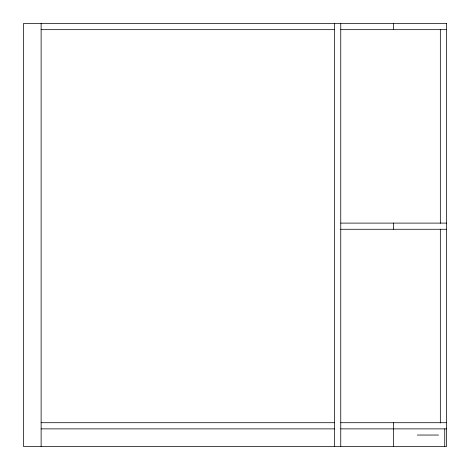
<?xml version="1.0" encoding="UTF-8"?>
<svg xmlns="http://www.w3.org/2000/svg" width="470" height="470" viewBox="0 0 470 470"><rect width="100%" height="100%" fill="white"/><g stroke="black" fill="none" stroke-linecap="round" stroke-linejoin="round"><path stroke-width="0.7" d="M41.125 29.669L334.581 29.669M340.75 29.669L446.5 29.669M340.75 223.103L446.5 223.103M340.75 229.272L446.5 229.272M41.125 422.706L334.581 422.706M340.75 422.706L446.5 422.706M41.125 428.875L334.581 428.875M340.75 428.875L446.5 428.875M417.307 435.044L438.569 435.044M444.738 428.875L444.738 446.5M440.331 29.375L440.331 223.25M440.331 229.125L440.331 423M393.625 23.5L393.625 29.669M393.625 223.103L393.625 229.272M393.625 422.706L393.625 446.5M340.75 23.5L340.75 446.5M334.581 23.5L334.581 446.5M41.125 23.5L41.125 446.5M446.5 23.5L23.5 23.5L23.5 446.5L446.5 446.5L446.5 23.5"/></g></svg>
